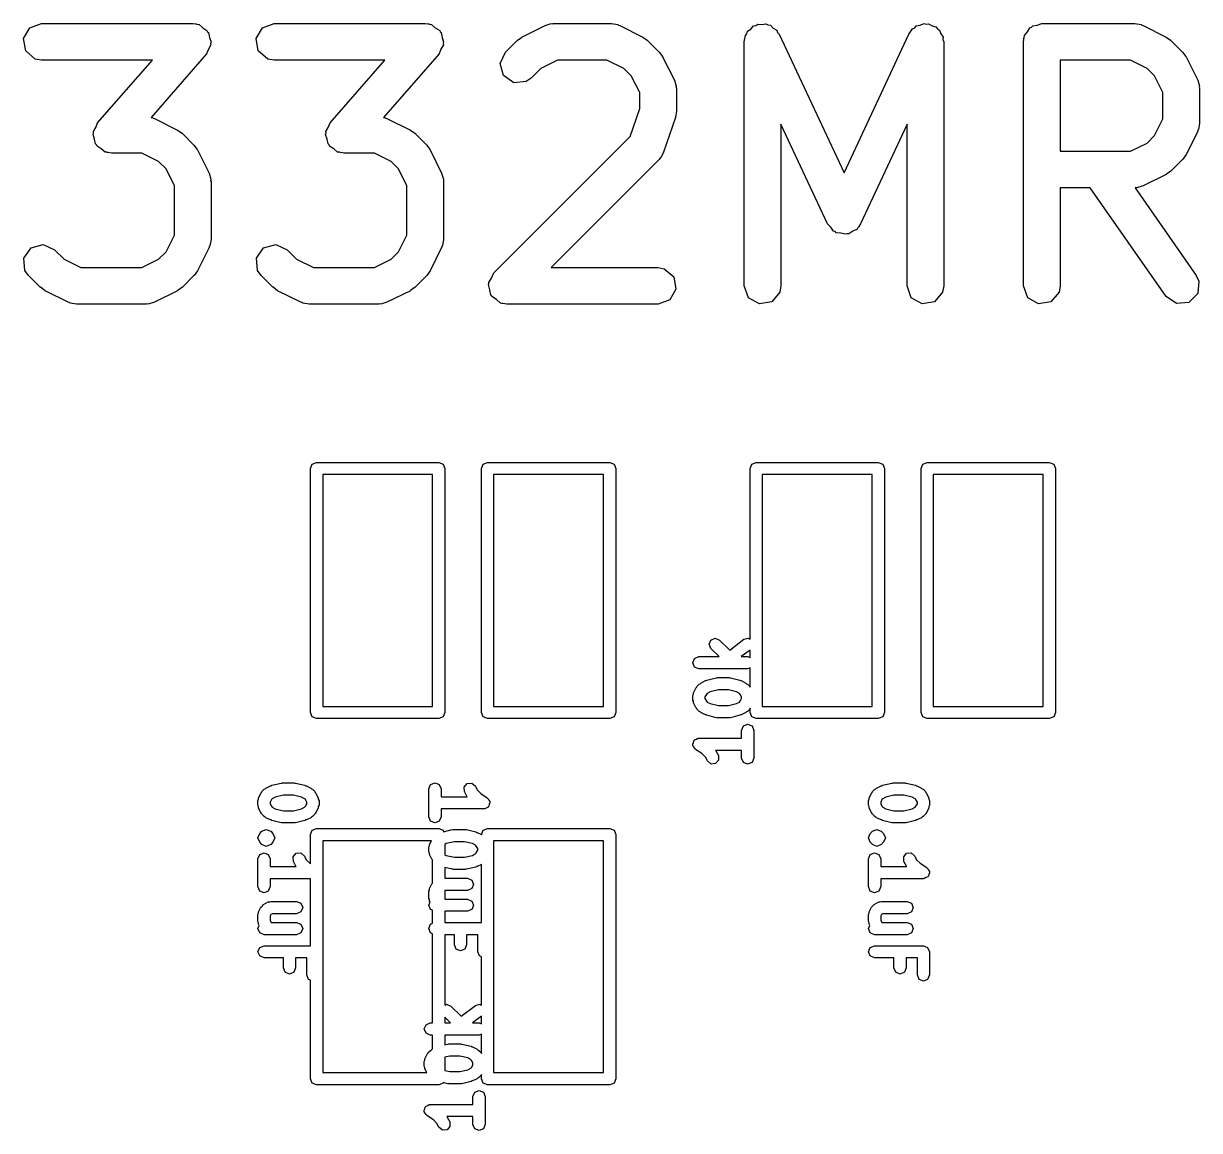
# Model space of a CAD drawing. Extents: x 97.5 to 143.9, y -109.8 to -49.
# Drawn here: x 118.75 to 123.565, y -104.012 to -99.477 of the extents above; entities that cross this region are included whole.
import ezdxf

# ---------------------------------------------------------------- set-up
doc = ezdxf.new("R2010")
doc.units = 0
doc.layers.add('BLACK', color=7, linetype='CONTINUOUS')

msp = doc.modelspace()

# ---------------------------------------------------------------- linework, layer by layer
at = {"layer": 'BLACK', "linetype": 'CONTINUOUS'}
for p, q in [((118.776, -99.4949), (118.824, -99.4774)), ((118.824, -99.4774), (119.443, -99.4774)), ((119.443, -99.4774), (119.454, -99.4793)), ((119.728, -99.4949), (119.776, -99.4774)), ((119.776, -99.4774), (120.395, -99.4774)), ((120.395, -99.4774), (120.406, -99.4793)), ((120.915, -99.4789), (120.919, -99.4774)), ((120.919, -99.4774), (121.157, -99.4774)), ((121.157, -99.4774), (121.183, -99.4819)), ((122.421, -99.4846), (122.436, -99.4777)), ((122.436, -99.4777), (122.446, -99.4803)), ((122.901, -99.484), (122.919, -99.4774)), ((122.919, -99.4774), (123.3, -99.4774)), ((123.3, -99.4774), (123.326, -99.4819)), ((118.75, -99.5394), (118.776, -99.4949)), ((119.454, -99.4793), (119.457, -99.4788)), ((119.457, -99.4788), (119.46, -99.4804)), ((119.46, -99.4804), (119.469, -99.4819)), ((119.469, -99.4819), (119.484, -99.4949)), ((119.484, -99.4949), (119.501, -99.5054)), ((119.501, -99.5054), (119.503, -99.511)), ((119.503, -99.511), (119.508, -99.5149)), ((119.508, -99.5149), (119.511, -99.5348)), ((119.702, -99.5394), (119.728, -99.4949)), ((120.406, -99.4793), (120.41, -99.4788)), ((120.41, -99.4788), (120.412, -99.4804)), ((120.412, -99.4804), (120.421, -99.4819)), ((120.421, -99.4819), (120.436, -99.4949)), ((120.436, -99.4949), (120.454, -99.5054)), ((120.454, -99.5054), (120.456, -99.511)), ((120.456, -99.511), (120.46, -99.5149)), ((120.46, -99.5149), (120.464, -99.5348)), ((120.79, -99.5329), (120.886, -99.4853)), ((120.886, -99.4853), (120.91, -99.4779)), ((120.91, -99.4779), (120.915, -99.4789)), ((121.183, -99.4819), (121.186, -99.4848)), ((121.186, -99.4848), (121.191, -99.4853)), ((121.191, -99.4853), (121.286, -99.5329)), ((121.706, -99.5267), (121.712, -99.5191)), ((121.712, -99.5191), (121.715, -99.5094)), ((121.715, -99.5094), (121.728, -99.5)), ((121.728, -99.5), (121.739, -99.4874)), ((121.739, -99.4874), (121.749, -99.4857)), ((121.749, -99.4857), (121.757, -99.4799)), ((121.757, -99.4799), (121.773, -99.4814)), ((121.773, -99.4814), (121.789, -99.4785)), ((121.789, -99.4785), (121.798, -99.4835)), ((121.798, -99.4835), (121.808, -99.4844)), ((121.808, -99.4844), (121.819, -99.496)), ((121.819, -99.496), (121.834, -99.5042)), ((121.834, -99.5042), (121.837, -99.5136)), ((121.837, -99.5136), (121.844, -99.5207)), ((121.844, -99.5207), (122.11, -100.089)), ((122.11, -100.089), (122.375, -99.5207)), ((122.375, -99.5207), (122.39, -99.4993)), ((122.39, -99.4993), (122.399, -99.4951)), ((122.399, -99.4951), (122.405, -99.4874)), ((122.405, -99.4874), (122.421, -99.4846)), ((122.446, -99.4803), (122.456, -99.4785)), ((122.456, -99.4785), (122.47, -99.4867)), ((122.47, -99.4867), (122.486, -99.491)), ((122.486, -99.491), (122.492, -99.4992)), ((122.492, -99.4992), (122.5, -99.5042)), ((122.5, -99.5042), (122.506, -99.5196)), ((122.506, -99.5196), (122.515, -99.533)), ((122.849, -99.5267), (122.861, -99.5118)), ((122.861, -99.5118), (122.871, -99.4949)), ((122.871, -99.4949), (122.877, -99.4926)), ((122.877, -99.4926), (122.882, -99.4874)), ((122.882, -99.4874), (122.901, -99.484)), ((123.326, -99.4819), (123.329, -99.4848)), ((123.329, -99.4848), (123.334, -99.4853)), ((123.334, -99.4853), (123.429, -99.5329)), ((118.759, -99.5899), (118.75, -99.5394)), ((119.517, -99.5654), (119.507, -99.5829)), ((119.511, -99.5348), (119.518, -99.5539)), ((119.518, -99.5539), (119.516, -99.5595)), ((119.516, -99.5595), (119.517, -99.5654)), ((119.711, -99.5899), (119.702, -99.5394)), ((120.469, -99.5654), (120.459, -99.5829)), ((120.464, -99.5348), (120.47, -99.5539)), ((120.47, -99.5539), (120.468, -99.5595)), ((120.468, -99.5595), (120.469, -99.5654)), ((120.723, -99.5946), (120.771, -99.547)), ((120.771, -99.547), (120.789, -99.5341)), ((120.789, -99.5341), (120.79, -99.5329)), ((121.286, -99.5329), (121.304, -99.5463)), ((121.304, -99.5463), (121.305, -99.547)), ((121.305, -99.547), (121.353, -99.5946)), ((121.701, -99.5524), (121.706, -99.5267)), ((121.701, -100.552), (121.701, -99.5524)), ((122.515, -99.533), (122.514, -99.543)), ((122.514, -99.543), (122.518, -99.5524)), ((122.518, -99.5524), (122.518, -100.552)), ((122.844, -99.5524), (122.846, -99.5426)), ((122.844, -100.552), (122.844, -99.5524)), ((122.845, -99.5394), (122.847, -99.5365)), ((122.846, -99.5426), (122.845, -99.5394)), ((122.847, -99.5365), (122.849, -99.5267)), ((123.429, -99.5329), (123.447, -99.5463)), ((123.447, -99.5463), (123.448, -99.547)), ((123.448, -99.547), (123.496, -99.5946)), ((118.798, -99.6229), (118.759, -99.5899)), ((119.499, -99.6018), (119.272, -99.8618)), ((119.507, -99.5829), (119.499, -99.6018)), ((119.751, -99.6229), (119.711, -99.5899)), ((120.452, -99.6018), (120.224, -99.8618)), ((120.459, -99.5829), (120.452, -99.6018)), ((120.701, -99.6411), (120.723, -99.5946)), ((121.353, -99.5946), (121.366, -99.613)), ((121.366, -99.613), (121.367, -99.6141)), ((121.367, -99.6141), (121.415, -99.7093)), ((123.496, -99.5946), (123.509, -99.613)), ((123.509, -99.613), (123.51, -99.6141)), ((123.51, -99.6141), (123.558, -99.7093)), ((118.824, -99.6274), (118.798, -99.6229)), ((119.278, -99.6274), (118.824, -99.6274)), ((119.053, -99.8839), (119.278, -99.6274)), ((119.776, -99.6274), (119.751, -99.6229)), ((120.23, -99.6274), (119.776, -99.6274)), ((120.005, -99.8839), (120.23, -99.6274)), ((120.715, -99.6906), (120.701, -99.6411)), ((120.868, -99.6616), (120.829, -99.7007)), ((120.937, -99.6274), (120.868, -99.6616)), ((121.139, -99.6274), (120.937, -99.6274)), ((121.208, -99.6616), (121.139, -99.6274)), ((121.238, -99.692), (121.208, -99.6616)), ((122.994, -99.6274), (122.994, -100.001)), ((123.282, -99.6274), (122.994, -99.6274)), ((123.351, -99.6616), (123.282, -99.6274)), ((123.381, -99.692), (123.351, -99.6616)), ((120.757, -99.7201), (120.715, -99.6906)), ((120.808, -99.7156), (120.757, -99.7201)), ((120.829, -99.7007), (120.808, -99.7156)), ((121.273, -99.7606), (121.238, -99.692)), ((121.415, -99.7093), (121.422, -99.7343)), ((123.415, -99.7606), (123.381, -99.692)), ((123.558, -99.7093), (123.565, -99.7343)), ((121.273, -99.8259), (121.273, -99.7606)), ((121.422, -99.7343), (121.421, -99.7386)), ((121.421, -99.7386), (121.423, -99.7429)), ((121.423, -99.7429), (121.423, -99.8381)), ((123.415, -99.868), (123.415, -99.7606)), ((123.565, -99.7343), (123.564, -99.7386)), ((123.564, -99.7386), (123.565, -99.7429)), ((123.565, -99.7429), (123.565, -99.8857)), ((119.272, -99.8618), (119.278, -99.8629)), ((119.278, -99.8629), (119.281, -99.8657)), ((120.224, -99.8618), (120.23, -99.8629)), ((120.23, -99.8629), (120.234, -99.8657)), ((121.234, -99.9404), (121.273, -99.8259)), ((121.419, -99.8618), (121.371, -100.005)), ((121.423, -99.8381), (121.419, -99.8602)), ((121.419, -99.8602), (121.419, -99.8618)), ((119.036, -99.9203), (119.046, -99.9028)), ((119.046, -99.9028), (119.053, -99.8839)), ((119.281, -99.8657), (119.286, -99.8663)), ((119.286, -99.8663), (119.381, -99.9139)), ((119.988, -99.9203), (119.998, -99.9028)), ((119.998, -99.9028), (120.005, -99.8839)), ((120.234, -99.8657), (120.238, -99.8663)), ((120.238, -99.8663), (120.334, -99.9139)), ((122.042, -100.298), (121.851, -99.8904)), ((121.851, -99.8904), (121.851, -100.552)), ((122.368, -99.8904), (122.177, -100.298)), ((122.368, -100.552), (122.368, -99.8904)), ((123.381, -99.9365), (123.415, -99.868)), ((123.565, -99.8857), (123.561, -99.9114)), ((119.035, -99.9318), (119.037, -99.9262)), ((119.041, -99.9509), (119.035, -99.9318)), ((119.037, -99.9262), (119.036, -99.9203)), ((119.045, -99.9708), (119.041, -99.9509)), ((119.381, -99.9139), (119.399, -99.9272)), ((119.399, -99.9272), (119.401, -99.9279)), ((119.401, -99.9279), (119.448, -99.9755)), ((119.987, -99.9318), (119.989, -99.9262)), ((119.993, -99.9509), (119.987, -99.9318)), ((119.989, -99.9262), (119.988, -99.9203)), ((119.997, -99.9708), (119.993, -99.9509)), ((120.334, -99.9139), (120.352, -99.9272)), ((120.352, -99.9272), (120.353, -99.9279)), ((120.353, -99.9279), (120.401, -99.9755)), ((120.676, -100.499), (121.234, -99.9404)), ((123.351, -99.9669), (123.381, -99.9365)), ((123.558, -99.9193), (123.51, -100.014)), ((123.561, -99.9114), (123.558, -99.9148)), ((123.558, -99.9148), (123.558, -99.9193)), ((119.049, -99.9747), (119.045, -99.9708)), ((119.051, -99.9803), (119.049, -99.9747)), ((119.068, -99.9908), (119.051, -99.9803)), ((119.084, -100.004), (119.068, -99.9908)), ((119.092, -100.005), (119.084, -100.004)), ((119.095, -100.007), (119.092, -100.005)), ((119.098, -100.006), (119.095, -100.007)), ((119.11, -100.008), (119.098, -100.006)), ((119.448, -99.9755), (119.461, -99.9939)), ((119.461, -99.9939), (119.462, -99.995)), ((119.462, -99.995), (119.51, -100.09)), ((120.002, -99.9747), (119.997, -99.9708)), ((120.003, -99.9803), (120.002, -99.9747)), ((120.021, -99.9908), (120.003, -99.9803)), ((120.036, -100.004), (120.021, -99.9908)), ((120.045, -100.005), (120.036, -100.004)), ((120.047, -100.007), (120.045, -100.005)), ((120.051, -100.006), (120.047, -100.007)), ((120.062, -100.008), (120.051, -100.006)), ((120.401, -99.9755), (120.414, -99.9939)), ((120.414, -99.9939), (120.415, -99.995)), ((120.415, -99.995), (120.462, -100.09)), ((121.371, -100.005), (121.359, -100.028)), ((122.994, -100.001), (123.282, -100.001)), ((123.282, -100.001), (123.351, -99.9669)), ((119.235, -100.008), (119.11, -100.008)), ((119.303, -100.043), (119.235, -100.008)), ((119.334, -100.073), (119.303, -100.043)), ((120.187, -100.008), (120.062, -100.008)), ((120.256, -100.043), (120.187, -100.008)), ((120.286, -100.073), (120.256, -100.043)), ((121.353, -100.034), (120.91, -100.477)), ((121.355, -100.03), (121.353, -100.034)), ((121.359, -100.028), (121.355, -100.03)), ((123.496, -100.034), (123.448, -100.082)), ((123.497, -100.033), (123.496, -100.034)), ((123.51, -100.014), (123.497, -100.033)), ((119.368, -100.142), (119.334, -100.073)), ((119.51, -100.09), (119.517, -100.115)), ((120.32, -100.142), (120.286, -100.073)), ((120.462, -100.09), (120.47, -100.115)), ((123.429, -100.096), (123.334, -100.143)), ((123.43, -100.094), (123.429, -100.096)), ((123.448, -100.082), (123.43, -100.094)), ((119.368, -100.344), (119.368, -100.142)), ((119.517, -100.115), (119.516, -100.12)), ((119.516, -100.12), (119.518, -100.124)), ((119.518, -100.124), (119.518, -100.362)), ((120.32, -100.344), (120.32, -100.142)), ((120.47, -100.115), (120.469, -100.12)), ((120.469, -100.12), (120.47, -100.124)), ((120.47, -100.124), (120.47, -100.362)), ((123.118, -100.151), (122.994, -100.151)), ((122.994, -100.151), (122.994, -100.552)), ((123.429, -100.595), (123.118, -100.151)), ((123.304, -100.15), (123.301, -100.151)), ((123.301, -100.151), (123.552, -100.509)), ((123.309, -100.151), (123.304, -100.15)), ((123.334, -100.143), (123.309, -100.151)), ((119.334, -100.413), (119.368, -100.344)), ((120.286, -100.413), (120.32, -100.344)), ((122.055, -100.312), (122.042, -100.298)), ((122.066, -100.328), (122.055, -100.312)), ((122.073, -100.33), (122.066, -100.328)), ((122.078, -100.335), (122.073, -100.33)), ((122.097, -100.336), (122.078, -100.335)), ((122.116, -100.341), (122.097, -100.336)), ((122.122, -100.339), (122.116, -100.341)), ((122.129, -100.339), (122.122, -100.339)), ((122.145, -100.328), (122.129, -100.339)), ((122.163, -100.32), (122.145, -100.328)), ((122.168, -100.312), (122.163, -100.32)), ((122.171, -100.31), (122.168, -100.312)), ((122.172, -100.306), (122.171, -100.31)), ((122.177, -100.298), (122.172, -100.306)), ((118.781, -100.396), (118.83, -100.382)), ((118.83, -100.382), (118.877, -100.404)), ((119.513, -100.388), (119.51, -100.391)), ((119.51, -100.391), (119.51, -100.395)), ((119.518, -100.362), (119.513, -100.388)), ((119.733, -100.396), (119.783, -100.382)), ((119.783, -100.382), (119.829, -100.404)), ((120.463, -100.391), (120.462, -100.395)), ((120.466, -100.388), (120.463, -100.391)), ((120.47, -100.362), (120.466, -100.388)), ((118.751, -100.438), (118.781, -100.396)), ((118.756, -100.489), (118.751, -100.438)), ((118.877, -100.404), (118.916, -100.443)), ((119.303, -100.443), (119.334, -100.413)), ((119.51, -100.395), (119.462, -100.491)), ((119.704, -100.438), (119.733, -100.396)), ((119.708, -100.489), (119.704, -100.438)), ((119.829, -100.404), (119.868, -100.443)), ((120.256, -100.443), (120.286, -100.413)), ((120.462, -100.395), (120.415, -100.491)), ((118.771, -100.51), (118.756, -100.489)), ((118.916, -100.443), (118.984, -100.477)), ((118.984, -100.477), (119.235, -100.477)), ((119.235, -100.477), (119.303, -100.443)), ((119.723, -100.51), (119.708, -100.489)), ((119.868, -100.443), (119.937, -100.477)), ((119.937, -100.477), (120.187, -100.477)), ((120.187, -100.477), (120.256, -100.443)), ((120.91, -100.477), (121.348, -100.477)), ((121.348, -100.477), (121.373, -100.482)), ((121.373, -100.482), (121.413, -100.515)), ((118.818, -100.558), (118.771, -100.51)), ((119.448, -100.51), (119.401, -100.558)), ((119.449, -100.509), (119.448, -100.51)), ((119.462, -100.491), (119.449, -100.509)), ((119.771, -100.558), (119.723, -100.51)), ((120.401, -100.51), (120.353, -100.558)), ((120.415, -100.491), (120.401, -100.509)), ((120.401, -100.509), (120.401, -100.51)), ((120.655, -100.539), (120.666, -100.52)), ((120.666, -100.52), (120.676, -100.499)), ((121.413, -100.515), (121.421, -100.565)), ((123.552, -100.509), (123.563, -100.533)), ((123.563, -100.533), (123.558, -100.584)), ((118.82, -100.558), (118.818, -100.558)), ((118.838, -100.572), (118.82, -100.558)), ((118.933, -100.619), (118.838, -100.572)), ((119.381, -100.572), (119.286, -100.619)), ((119.382, -100.571), (119.381, -100.572)), ((119.401, -100.558), (119.382, -100.571)), ((119.772, -100.558), (119.771, -100.558)), ((119.79, -100.572), (119.772, -100.558)), ((119.886, -100.619), (119.79, -100.572)), ((120.334, -100.572), (120.238, -100.619)), ((120.335, -100.571), (120.334, -100.572)), ((120.353, -100.558), (120.335, -100.571)), ((120.654, -100.546), (120.655, -100.543)), ((120.66, -100.568), (120.654, -100.546)), ((120.655, -100.543), (120.655, -100.539)), ((120.664, -100.59), (120.66, -100.568)), ((121.421, -100.565), (121.396, -100.61)), ((121.719, -100.601), (121.701, -100.552)), ((121.847, -100.578), (121.814, -100.617)), ((121.851, -100.552), (121.847, -100.578)), ((122.385, -100.601), (122.368, -100.552)), ((122.513, -100.578), (122.48, -100.617)), ((122.518, -100.552), (122.513, -100.578)), ((122.862, -100.601), (122.844, -100.552)), ((122.99, -100.578), (122.957, -100.617)), ((122.994, -100.552), (122.99, -100.578)), ((123.558, -100.584), (123.522, -100.62)), ((118.938, -100.62), (118.933, -100.619)), ((118.941, -100.623), (118.938, -100.62)), ((118.967, -100.627), (118.941, -100.623)), ((119.252, -100.627), (118.967, -100.627)), ((119.257, -100.626), (119.252, -100.627)), ((119.261, -100.627), (119.257, -100.626)), ((119.286, -100.619), (119.261, -100.627)), ((119.89, -100.62), (119.886, -100.619)), ((119.893, -100.623), (119.89, -100.62)), ((119.919, -100.627), (119.893, -100.623)), ((120.205, -100.627), (119.919, -100.627)), ((120.209, -100.626), (120.205, -100.627)), ((120.213, -100.627), (120.209, -100.626)), ((120.238, -100.619), (120.213, -100.627)), ((120.666, -100.592), (120.664, -100.59)), ((120.667, -100.595), (120.666, -100.592)), ((120.686, -100.608), (120.667, -100.595)), ((120.703, -100.623), (120.686, -100.608)), ((120.708, -100.624), (120.703, -100.623)), ((120.709, -100.625), (120.708, -100.624)), ((120.712, -100.625), (120.709, -100.625)), ((120.729, -100.627), (120.712, -100.625)), ((121.348, -100.627), (120.729, -100.627)), ((121.396, -100.61), (121.348, -100.627)), ((121.763, -100.626), (121.719, -100.601)), ((121.814, -100.617), (121.763, -100.626)), ((122.43, -100.626), (122.385, -100.601)), ((122.48, -100.617), (122.43, -100.626)), ((122.906, -100.626), (122.862, -100.601)), ((122.957, -100.617), (122.906, -100.626)), ((123.471, -100.625), (123.429, -100.595)), ((123.522, -100.62), (123.471, -100.625)), ((119.925, -101.3), (119.932, -101.282)), ((119.925, -102.3), (119.925, -101.3)), ((119.932, -101.282), (119.95, -101.275)), ((119.95, -101.275), (120.45, -101.275)), ((120.45, -101.275), (120.468, -101.282)), ((120.468, -101.282), (120.475, -101.3)), ((120.475, -101.3), (120.475, -102.3)), ((120.625, -101.3), (120.632, -101.282)), ((120.625, -102.3), (120.625, -101.3)), ((120.632, -101.282), (120.65, -101.275)), ((120.65, -101.275), (121.15, -101.275)), ((121.15, -101.275), (121.168, -101.282)), ((121.168, -101.282), (121.175, -101.3)), ((121.175, -101.3), (121.175, -102.3)), ((121.725, -101.3), (121.732, -101.282)), ((121.725, -101.999), (121.725, -101.3)), ((121.732, -101.282), (121.75, -101.275)), ((121.75, -101.275), (122.25, -101.275)), ((122.25, -101.275), (122.268, -101.282)), ((122.268, -101.282), (122.275, -101.3)), ((122.275, -101.3), (122.275, -102.3)), ((122.425, -101.3), (122.432, -101.282)), ((122.425, -102.3), (122.425, -101.3)), ((122.432, -101.282), (122.45, -101.275)), ((122.45, -101.275), (122.95, -101.275)), ((122.95, -101.275), (122.968, -101.282)), ((122.968, -101.282), (122.975, -101.3)), ((122.975, -101.3), (122.975, -102.3)), ((119.975, -101.325), (119.975, -102.275)), ((120.425, -101.325), (119.975, -101.325)), ((120.425, -102.275), (120.425, -101.325)), ((120.675, -101.325), (120.675, -102.275)), ((121.125, -101.325), (120.675, -101.325)), ((121.125, -102.275), (121.125, -101.325)), ((121.775, -101.325), (121.775, -102.275)), ((122.225, -101.325), (121.775, -101.325)), ((122.225, -102.275), (122.225, -101.325)), ((122.475, -101.325), (122.475, -102.275)), ((122.925, -101.325), (122.475, -101.325)), ((122.925, -102.275), (122.925, -101.325)), ((121.557, -102.02), (121.564, -102.003)), ((121.564, -102.038), (121.557, -102.02)), ((121.564, -102.003), (121.582, -101.995)), ((121.582, -101.995), (121.6, -102.003)), ((121.6, -102.003), (121.642, -102.044)), ((121.642, -102.044), (121.7, -102)), ((121.7, -102), (121.719, -101.995)), ((121.719, -101.995), (121.725, -101.999)), ((121.498, -102.079), (121.515, -102.071)), ((121.515, -102.071), (121.598, -102.071)), ((121.598, -102.071), (121.564, -102.038)), ((121.725, -102.044), (121.689, -102.071)), ((121.689, -102.071), (121.715, -102.071)), ((121.715, -102.071), (121.725, -102.075)), ((121.725, -102.075), (121.725, -102.044)), ((121.49, -102.096), (121.498, -102.079)), ((121.498, -102.114), (121.49, -102.096)), ((121.515, -102.121), (121.498, -102.114)), ((121.658, -102.121), (121.515, -102.121)), ((121.715, -102.121), (121.658, -102.121)), ((121.658, -102.121), (121.658, -102.121)), ((121.658, -102.121), (121.658, -102.121)), ((121.725, -102.117), (121.715, -102.121)), ((121.725, -102.196), (121.725, -102.117)), ((121.523, -102.179), (121.542, -102.169)), ((121.542, -102.169), (121.545, -102.169)), ((121.545, -102.169), (121.548, -102.167)), ((121.548, -102.167), (121.586, -102.158)), ((121.586, -102.158), (121.589, -102.158)), ((121.589, -102.158), (121.592, -102.157)), ((121.592, -102.157), (121.639, -102.157)), ((121.639, -102.157), (121.642, -102.158)), ((121.642, -102.158), (121.645, -102.158)), ((121.645, -102.158), (121.683, -102.167)), ((121.683, -102.167), (121.686, -102.169)), ((121.686, -102.169), (121.689, -102.169)), ((121.689, -102.169), (121.708, -102.179)), ((121.493, -102.219), (121.503, -102.2)), ((121.493, -102.224), (121.493, -102.219)), ((121.503, -102.2), (121.506, -102.197)), ((121.506, -102.197), (121.507, -102.193)), ((121.507, -102.193), (121.517, -102.184)), ((121.517, -102.184), (121.521, -102.182)), ((121.521, -102.182), (121.523, -102.179)), ((121.549, -102.222), (121.546, -102.226)), ((121.562, -102.215), (121.549, -102.222)), ((121.595, -102.207), (121.562, -102.215)), ((121.636, -102.207), (121.595, -102.207)), ((121.669, -102.215), (121.636, -102.207)), ((121.682, -102.222), (121.669, -102.215)), ((121.685, -102.226), (121.682, -102.222)), ((121.708, -102.179), (121.71, -102.182)), ((121.71, -102.182), (121.714, -102.184)), ((121.714, -102.184), (121.724, -102.193)), ((121.724, -102.193), (121.725, -102.196)), ((121.49, -102.23), (121.493, -102.224)), ((121.49, -102.249), (121.49, -102.23)), ((121.493, -102.254), (121.49, -102.249)), ((121.493, -102.26), (121.493, -102.254)), ((121.503, -102.279), (121.493, -102.26)), ((121.546, -102.226), (121.54, -102.236)), ((121.54, -102.236), (121.54, -102.243)), ((121.54, -102.243), (121.546, -102.253)), ((121.546, -102.253), (121.549, -102.257)), ((121.549, -102.257), (121.562, -102.263)), ((121.562, -102.263), (121.595, -102.271)), ((121.636, -102.271), (121.669, -102.263)), ((121.669, -102.263), (121.682, -102.257)), ((121.682, -102.257), (121.685, -102.253)), ((121.69, -102.236), (121.685, -102.226)), ((121.685, -102.253), (121.69, -102.243)), ((121.69, -102.243), (121.69, -102.236)), ((119.932, -102.318), (119.925, -102.3)), ((119.95, -102.325), (119.932, -102.318)), ((119.975, -102.275), (120.425, -102.275)), ((120.468, -102.318), (120.45, -102.325)), ((120.475, -102.3), (120.468, -102.318)), ((120.632, -102.318), (120.625, -102.3)), ((120.65, -102.325), (120.632, -102.318)), ((120.675, -102.275), (121.125, -102.275)), ((121.168, -102.318), (121.15, -102.325)), ((121.175, -102.3), (121.168, -102.318)), ((121.506, -102.282), (121.503, -102.279)), ((121.507, -102.286), (121.506, -102.282)), ((121.517, -102.295), (121.507, -102.286)), ((121.521, -102.297), (121.517, -102.295)), ((121.523, -102.3), (121.521, -102.297)), ((121.542, -102.309), (121.523, -102.3)), ((121.545, -102.309), (121.542, -102.309)), ((121.548, -102.311), (121.545, -102.309)), ((121.586, -102.321), (121.548, -102.311)), ((121.595, -102.271), (121.636, -102.271)), ((121.683, -102.311), (121.645, -102.321)), ((121.686, -102.309), (121.683, -102.311)), ((121.689, -102.309), (121.686, -102.309)), ((121.708, -102.3), (121.689, -102.309)), ((121.71, -102.297), (121.708, -102.3)), ((121.714, -102.295), (121.71, -102.297)), ((121.724, -102.286), (121.714, -102.295)), ((121.725, -102.282), (121.724, -102.286)), ((121.725, -102.3), (121.725, -102.282)), ((121.732, -102.318), (121.725, -102.3)), ((121.75, -102.325), (121.732, -102.318)), ((121.775, -102.275), (122.225, -102.275)), ((122.268, -102.318), (122.25, -102.325)), ((122.275, -102.3), (122.268, -102.318)), ((122.432, -102.318), (122.425, -102.3)), ((122.45, -102.325), (122.432, -102.318)), ((122.475, -102.275), (122.925, -102.275)), ((122.968, -102.318), (122.95, -102.325)), ((122.975, -102.3), (122.968, -102.318)), ((120.45, -102.325), (119.95, -102.325)), ((121.15, -102.325), (120.65, -102.325)), ((121.589, -102.32), (121.586, -102.321)), ((121.592, -102.321), (121.589, -102.32)), ((121.639, -102.321), (121.592, -102.321)), ((121.642, -102.32), (121.639, -102.321)), ((121.645, -102.321), (121.642, -102.32)), ((121.69, -102.373), (121.698, -102.355)), ((121.698, -102.355), (121.715, -102.348)), ((121.715, -102.348), (121.733, -102.355)), ((121.733, -102.355), (121.74, -102.373)), ((122.25, -102.325), (121.75, -102.325)), ((122.95, -102.325), (122.45, -102.325)), ((121.495, -102.416), (121.497, -102.414)), ((121.497, -102.414), (121.498, -102.412)), ((121.498, -102.412), (121.505, -102.409)), ((121.505, -102.409), (121.511, -102.405)), ((121.511, -102.405), (121.513, -102.406)), ((121.513, -102.406), (121.515, -102.405)), ((121.515, -102.405), (121.69, -102.405)), ((121.69, -102.405), (121.69, -102.373)), ((121.74, -102.373), (121.74, -102.487)), ((121.49, -102.43), (121.493, -102.423)), ((121.491, -102.432), (121.49, -102.43)), ((121.491, -102.435), (121.491, -102.432)), ((121.495, -102.441), (121.491, -102.435)), ((121.493, -102.423), (121.495, -102.416)), ((121.498, -102.447), (121.495, -102.441)), ((121.5, -102.448), (121.498, -102.447)), ((121.502, -102.451), (121.5, -102.448)), ((121.528, -102.468), (121.502, -102.451)), ((121.69, -102.455), (121.583, -102.455)), ((121.583, -102.455), (121.585, -102.457)), ((121.585, -102.457), (121.595, -102.476)), ((121.69, -102.487), (121.69, -102.455)), ((121.543, -102.483), (121.528, -102.468)), ((121.55, -102.498), (121.543, -102.483)), ((121.565, -102.511), (121.55, -102.498)), ((121.584, -102.509), (121.565, -102.511)), ((121.596, -102.495), (121.584, -102.509)), ((121.595, -102.476), (121.596, -102.495)), ((121.698, -102.505), (121.69, -102.487)), ((121.715, -102.512), (121.698, -102.505)), ((121.733, -102.505), (121.715, -102.512)), ((121.74, -102.487), (121.733, -102.505)), ((119.742, -102.61), (119.761, -102.6)), ((119.761, -102.6), (119.764, -102.6)), ((119.764, -102.6), (119.767, -102.598)), ((119.767, -102.598), (119.805, -102.589)), ((119.805, -102.589), (119.808, -102.589)), ((119.808, -102.589), (119.811, -102.588)), ((119.811, -102.588), (119.858, -102.588)), ((119.858, -102.588), (119.861, -102.589)), ((119.861, -102.589), (119.864, -102.589)), ((119.864, -102.589), (119.902, -102.598)), ((119.902, -102.598), (119.905, -102.6)), ((119.905, -102.6), (119.908, -102.6)), ((119.908, -102.6), (119.927, -102.61)), ((120.41, -102.613), (120.417, -102.595)), ((120.417, -102.595), (120.435, -102.588)), ((120.435, -102.588), (120.452, -102.595)), ((120.452, -102.595), (120.46, -102.613)), ((120.554, -102.605), (120.566, -102.591)), ((120.555, -102.624), (120.554, -102.605)), ((120.566, -102.591), (120.585, -102.589)), ((120.585, -102.589), (120.6, -102.602)), ((120.6, -102.602), (120.607, -102.617)), ((122.242, -102.61), (122.261, -102.6)), ((122.261, -102.6), (122.264, -102.6)), ((122.264, -102.6), (122.267, -102.598)), ((122.267, -102.598), (122.305, -102.589)), ((122.305, -102.589), (122.308, -102.589)), ((122.308, -102.589), (122.311, -102.588)), ((122.311, -102.588), (122.358, -102.588)), ((122.358, -102.588), (122.361, -102.589)), ((122.361, -102.589), (122.364, -102.589)), ((122.364, -102.589), (122.402, -102.598)), ((122.402, -102.598), (122.405, -102.6)), ((122.405, -102.6), (122.408, -102.6)), ((122.408, -102.6), (122.427, -102.61)), ((119.71, -102.661), (119.712, -102.655)), ((119.712, -102.65), (119.722, -102.63)), ((119.712, -102.655), (119.712, -102.65)), ((119.722, -102.63), (119.725, -102.628)), ((119.725, -102.628), (119.726, -102.624)), ((119.726, -102.624), (119.736, -102.614)), ((119.736, -102.614), (119.74, -102.613)), ((119.74, -102.613), (119.742, -102.61)), ((119.768, -102.653), (119.765, -102.656)), ((119.781, -102.646), (119.768, -102.653)), ((119.814, -102.638), (119.781, -102.646)), ((119.855, -102.638), (119.814, -102.638)), ((119.888, -102.646), (119.855, -102.638)), ((119.901, -102.653), (119.888, -102.646)), ((119.904, -102.656), (119.901, -102.653)), ((119.927, -102.61), (119.929, -102.613)), ((119.929, -102.613), (119.933, -102.614)), ((119.933, -102.614), (119.943, -102.624)), ((119.943, -102.624), (119.944, -102.628)), ((119.944, -102.628), (119.947, -102.63)), ((119.947, -102.63), (119.957, -102.65)), ((119.957, -102.65), (119.957, -102.655)), ((119.957, -102.655), (119.96, -102.661)), ((120.41, -102.727), (120.41, -102.613)), ((120.46, -102.613), (120.46, -102.645)), ((120.46, -102.645), (120.567, -102.645)), ((120.565, -102.643), (120.555, -102.624)), ((120.567, -102.645), (120.565, -102.643)), ((120.607, -102.617), (120.622, -102.632)), ((120.622, -102.632), (120.648, -102.649)), ((120.648, -102.649), (120.65, -102.652)), ((120.65, -102.652), (120.652, -102.653)), ((120.652, -102.653), (120.655, -102.659)), ((122.21, -102.661), (122.212, -102.655)), ((122.212, -102.65), (122.222, -102.63)), ((122.212, -102.655), (122.212, -102.65)), ((122.222, -102.63), (122.225, -102.628)), ((122.225, -102.628), (122.226, -102.624)), ((122.226, -102.624), (122.236, -102.614)), ((122.236, -102.614), (122.24, -102.613)), ((122.24, -102.613), (122.242, -102.61)), ((122.268, -102.653), (122.265, -102.656)), ((122.281, -102.646), (122.268, -102.653)), ((122.314, -102.638), (122.281, -102.646)), ((122.355, -102.638), (122.314, -102.638)), ((122.388, -102.646), (122.355, -102.638)), ((122.401, -102.653), (122.388, -102.646)), ((122.404, -102.656), (122.401, -102.653)), ((122.427, -102.61), (122.429, -102.613)), ((122.429, -102.613), (122.433, -102.614)), ((122.433, -102.614), (122.443, -102.624)), ((122.443, -102.624), (122.444, -102.628)), ((122.444, -102.628), (122.447, -102.63)), ((122.447, -102.63), (122.457, -102.65)), ((122.457, -102.65), (122.457, -102.655)), ((122.457, -102.655), (122.46, -102.661)), ((119.71, -102.68), (119.71, -102.661)), ((119.712, -102.685), (119.71, -102.68)), ((119.712, -102.691), (119.712, -102.685)), ((119.722, -102.71), (119.712, -102.691)), ((119.765, -102.656), (119.76, -102.667)), ((119.76, -102.667), (119.76, -102.674)), ((119.76, -102.674), (119.765, -102.684)), ((119.765, -102.684), (119.768, -102.688)), ((119.768, -102.688), (119.781, -102.694)), ((119.781, -102.694), (119.814, -102.702)), ((119.814, -102.702), (119.855, -102.702)), ((119.855, -102.702), (119.888, -102.694)), ((119.888, -102.694), (119.901, -102.688)), ((119.901, -102.688), (119.904, -102.684)), ((119.91, -102.667), (119.904, -102.656)), ((119.904, -102.684), (119.91, -102.674)), ((119.91, -102.674), (119.91, -102.667)), ((119.957, -102.691), (119.947, -102.71)), ((119.96, -102.68), (119.957, -102.685)), ((119.957, -102.685), (119.957, -102.691)), ((119.96, -102.661), (119.96, -102.68)), ((120.635, -102.695), (120.46, -102.695)), ((120.46, -102.695), (120.46, -102.727)), ((120.637, -102.694), (120.635, -102.695)), ((120.639, -102.695), (120.637, -102.694)), ((120.645, -102.691), (120.639, -102.695)), ((120.652, -102.688), (120.645, -102.691)), ((120.653, -102.686), (120.652, -102.688)), ((120.655, -102.684), (120.653, -102.686)), ((120.655, -102.659), (120.659, -102.665)), ((120.657, -102.677), (120.655, -102.684)), ((120.66, -102.67), (120.657, -102.677)), ((120.659, -102.665), (120.659, -102.668)), ((120.659, -102.668), (120.66, -102.67)), ((122.21, -102.68), (122.21, -102.661)), ((122.212, -102.685), (122.21, -102.68)), ((122.212, -102.691), (122.212, -102.685)), ((122.222, -102.71), (122.212, -102.691)), ((122.265, -102.656), (122.26, -102.667)), ((122.26, -102.667), (122.26, -102.674)), ((122.26, -102.674), (122.265, -102.684)), ((122.265, -102.684), (122.268, -102.688)), ((122.268, -102.688), (122.281, -102.694)), ((122.281, -102.694), (122.314, -102.702)), ((122.314, -102.702), (122.355, -102.702)), ((122.355, -102.702), (122.388, -102.694)), ((122.388, -102.694), (122.401, -102.688)), ((122.401, -102.688), (122.404, -102.684)), ((122.41, -102.667), (122.404, -102.656)), ((122.404, -102.684), (122.41, -102.674)), ((122.41, -102.674), (122.41, -102.667)), ((122.457, -102.691), (122.447, -102.71)), ((122.46, -102.68), (122.457, -102.685)), ((122.457, -102.685), (122.457, -102.691)), ((122.46, -102.661), (122.46, -102.68)), ((119.725, -102.713), (119.722, -102.71)), ((119.726, -102.716), (119.725, -102.713)), ((119.736, -102.726), (119.726, -102.716)), ((119.74, -102.728), (119.736, -102.726)), ((119.742, -102.731), (119.74, -102.728)), ((119.761, -102.74), (119.742, -102.731)), ((119.764, -102.74), (119.761, -102.74)), ((119.767, -102.742), (119.764, -102.74)), ((119.805, -102.752), (119.767, -102.742)), ((119.808, -102.751), (119.805, -102.752)), ((119.811, -102.752), (119.808, -102.751)), ((119.858, -102.752), (119.811, -102.752)), ((119.861, -102.751), (119.858, -102.752)), ((119.864, -102.752), (119.861, -102.751)), ((119.902, -102.742), (119.864, -102.752)), ((119.905, -102.74), (119.902, -102.742)), ((119.908, -102.74), (119.905, -102.74)), ((119.927, -102.731), (119.908, -102.74)), ((119.929, -102.728), (119.927, -102.731)), ((119.933, -102.726), (119.929, -102.728)), ((119.943, -102.716), (119.933, -102.726)), ((119.944, -102.713), (119.943, -102.716)), ((119.947, -102.71), (119.944, -102.713)), ((120.417, -102.745), (120.41, -102.727)), ((120.435, -102.752), (120.417, -102.745)), ((120.452, -102.745), (120.435, -102.752)), ((120.46, -102.727), (120.452, -102.745)), ((122.225, -102.713), (122.222, -102.71)), ((122.226, -102.716), (122.225, -102.713)), ((122.236, -102.726), (122.226, -102.716)), ((122.24, -102.728), (122.236, -102.726)), ((122.242, -102.731), (122.24, -102.728)), ((122.261, -102.74), (122.242, -102.731)), ((122.264, -102.74), (122.261, -102.74)), ((122.267, -102.742), (122.264, -102.74)), ((122.305, -102.752), (122.267, -102.742)), ((122.308, -102.751), (122.305, -102.752)), ((122.311, -102.752), (122.308, -102.751)), ((122.358, -102.752), (122.311, -102.752)), ((122.361, -102.751), (122.358, -102.752)), ((122.364, -102.752), (122.361, -102.751)), ((122.402, -102.742), (122.364, -102.752)), ((122.405, -102.74), (122.402, -102.742)), ((122.408, -102.74), (122.405, -102.74)), ((122.427, -102.731), (122.408, -102.74)), ((122.429, -102.728), (122.427, -102.731)), ((122.433, -102.726), (122.429, -102.728)), ((122.443, -102.716), (122.433, -102.726)), ((122.444, -102.713), (122.443, -102.716)), ((122.447, -102.71), (122.444, -102.713)), ((119.71, -102.813), (119.717, -102.795)), ((119.717, -102.795), (119.726, -102.786)), ((119.726, -102.786), (119.744, -102.779)), ((119.744, -102.779), (119.762, -102.786)), ((119.762, -102.786), (119.771, -102.795)), ((119.771, -102.795), (119.779, -102.813)), ((119.925, -102.8), (119.932, -102.782)), ((119.925, -102.92), (119.925, -102.8)), ((119.932, -102.782), (119.95, -102.775)), ((119.95, -102.775), (120.45, -102.775)), ((120.45, -102.775), (120.468, -102.782)), ((120.468, -102.782), (120.47, -102.788)), ((120.47, -102.788), (120.505, -102.779)), ((120.505, -102.779), (120.508, -102.78)), ((120.508, -102.78), (120.511, -102.779)), ((120.511, -102.779), (120.558, -102.779)), ((120.558, -102.779), (120.561, -102.78)), ((120.561, -102.78), (120.564, -102.779)), ((120.564, -102.779), (120.602, -102.789)), ((120.602, -102.789), (120.605, -102.791)), ((120.605, -102.791), (120.608, -102.791)), ((120.608, -102.791), (120.625, -102.8)), ((120.625, -102.8), (120.632, -102.782)), ((120.632, -102.782), (120.65, -102.775)), ((120.65, -102.775), (121.15, -102.775)), ((121.15, -102.775), (121.168, -102.782)), ((121.168, -102.782), (121.175, -102.8)), ((121.175, -102.8), (121.175, -103.8)), ((122.21, -102.813), (122.217, -102.795)), ((122.217, -102.795), (122.226, -102.786)), ((122.226, -102.786), (122.244, -102.779)), ((122.244, -102.779), (122.262, -102.786)), ((122.262, -102.786), (122.271, -102.795)), ((122.271, -102.795), (122.279, -102.813)), ((119.717, -102.831), (119.71, -102.813)), ((119.726, -102.84), (119.717, -102.831)), ((119.744, -102.848), (119.726, -102.84)), ((119.762, -102.84), (119.744, -102.848)), ((119.771, -102.831), (119.762, -102.84)), ((119.779, -102.813), (119.771, -102.831)), ((119.975, -102.825), (119.975, -103.775)), ((120.42, -102.825), (119.975, -102.825)), ((120.41, -102.851), (120.412, -102.846)), ((120.412, -102.84), (120.42, -102.825)), ((120.412, -102.846), (120.412, -102.84)), ((120.481, -102.837), (120.475, -102.84)), ((120.475, -102.84), (120.475, -102.882)), ((120.514, -102.829), (120.481, -102.837)), ((120.555, -102.829), (120.514, -102.829)), ((120.588, -102.837), (120.555, -102.829)), ((120.601, -102.843), (120.588, -102.837)), ((120.604, -102.847), (120.601, -102.843)), ((120.61, -102.857), (120.604, -102.847)), ((120.675, -102.825), (120.675, -103.775)), ((121.125, -102.825), (120.675, -102.825)), ((121.125, -103.775), (121.125, -102.825)), ((122.217, -102.831), (122.21, -102.813)), ((122.226, -102.84), (122.217, -102.831)), ((122.244, -102.848), (122.226, -102.84)), ((122.262, -102.84), (122.244, -102.848)), ((122.271, -102.831), (122.262, -102.84)), ((122.279, -102.813), (122.271, -102.831)), ((119.71, -102.899), (119.717, -102.881)), ((119.717, -102.881), (119.735, -102.874)), ((119.735, -102.874), (119.752, -102.881)), ((119.752, -102.881), (119.76, -102.899)), ((119.854, -102.891), (119.866, -102.876)), ((119.855, -102.91), (119.854, -102.891)), ((119.866, -102.876), (119.885, -102.875)), ((119.885, -102.875), (119.9, -102.888)), ((119.9, -102.888), (119.907, -102.903)), ((120.41, -102.87), (120.41, -102.851)), ((120.412, -102.876), (120.41, -102.87)), ((120.412, -102.881), (120.412, -102.876)), ((120.422, -102.9), (120.412, -102.881)), ((120.475, -102.882), (120.481, -102.885)), ((120.481, -102.885), (120.514, -102.893)), ((120.514, -102.893), (120.555, -102.893)), ((120.555, -102.893), (120.588, -102.885)), ((120.588, -102.885), (120.601, -102.878)), ((120.601, -102.878), (120.604, -102.874)), ((120.604, -102.874), (120.61, -102.864)), ((120.61, -102.864), (120.61, -102.857)), ((122.21, -102.899), (122.217, -102.881)), ((122.217, -102.881), (122.235, -102.874)), ((122.235, -102.874), (122.252, -102.881)), ((122.252, -102.881), (122.26, -102.899)), ((122.354, -102.891), (122.366, -102.876)), ((122.355, -102.91), (122.354, -102.891)), ((122.366, -102.876), (122.385, -102.875)), ((122.385, -102.875), (122.4, -102.888)), ((122.4, -102.888), (122.407, -102.903)), ((119.71, -103.013), (119.71, -102.899)), ((119.76, -102.899), (119.76, -102.931)), ((119.76, -102.931), (119.867, -102.931)), ((119.865, -102.929), (119.855, -102.91)), ((119.867, -102.931), (119.865, -102.929)), ((119.907, -102.903), (119.922, -102.917)), ((119.922, -102.917), (119.925, -102.92)), ((120.425, -102.903), (120.422, -102.9)), ((120.425, -102.904), (120.425, -102.903)), ((120.425, -102.999), (120.425, -102.904)), ((120.505, -102.942), (120.475, -102.935)), ((120.475, -102.935), (120.475, -102.979)), ((120.508, -102.942), (120.505, -102.942)), ((120.511, -102.943), (120.508, -102.942)), ((120.558, -102.943), (120.511, -102.943)), ((120.561, -102.942), (120.558, -102.943)), ((120.564, -102.942), (120.561, -102.942)), ((120.602, -102.933), (120.564, -102.942)), ((120.605, -102.931), (120.602, -102.933)), ((120.608, -102.931), (120.605, -102.931)), ((120.625, -102.922), (120.608, -102.931)), ((120.625, -103.16), (120.625, -102.922)), ((122.21, -103.013), (122.21, -102.899)), ((122.26, -102.899), (122.26, -102.931)), ((122.26, -102.931), (122.367, -102.931)), ((122.365, -102.929), (122.355, -102.91)), ((122.367, -102.931), (122.365, -102.929)), ((122.407, -102.903), (122.422, -102.917)), ((122.422, -102.917), (122.448, -102.935)), ((122.448, -102.935), (122.45, -102.937)), ((122.45, -102.937), (122.452, -102.938)), ((122.452, -102.938), (122.455, -102.945)), ((119.925, -102.981), (119.76, -102.981)), ((119.76, -102.981), (119.76, -103.013)), ((119.925, -103.255), (119.925, -102.981)), ((120.475, -102.979), (120.568, -102.979)), ((120.568, -102.979), (120.586, -102.986)), ((120.586, -102.986), (120.593, -103.004)), ((122.435, -102.981), (122.26, -102.981)), ((122.26, -102.981), (122.26, -103.013)), ((122.437, -102.98), (122.435, -102.981)), ((122.439, -102.98), (122.437, -102.98)), ((122.445, -102.976), (122.439, -102.98)), ((122.452, -102.974), (122.445, -102.976)), ((122.453, -102.971), (122.452, -102.974)), ((122.455, -102.97), (122.453, -102.971)), ((122.455, -102.945), (122.459, -102.951)), ((122.457, -102.963), (122.455, -102.97)), ((122.46, -102.956), (122.457, -102.963)), ((122.459, -102.951), (122.459, -102.954)), ((122.459, -102.954), (122.46, -102.956)), ((119.717, -103.031), (119.71, -103.013)), ((119.735, -103.038), (119.717, -103.031)), ((119.752, -103.031), (119.735, -103.038)), ((119.76, -103.013), (119.752, -103.031)), ((120.41, -103.032), (120.412, -103.027)), ((120.41, -103.061), (120.41, -103.032)), ((120.412, -103.021), (120.422, -103.002)), ((120.412, -103.027), (120.412, -103.021)), ((120.422, -103.002), (120.425, -102.999)), ((120.568, -103.029), (120.475, -103.029)), ((120.475, -103.029), (120.475, -103.064)), ((120.586, -103.021), (120.568, -103.029)), ((120.593, -103.004), (120.586, -103.021)), ((122.217, -103.031), (122.21, -103.013)), ((122.235, -103.038), (122.217, -103.031)), ((122.252, -103.031), (122.235, -103.038)), ((122.26, -103.013), (122.252, -103.031)), ((119.728, -103.092), (119.733, -103.086)), ((119.733, -103.086), (119.752, -103.076)), ((119.752, -103.076), (119.758, -103.076)), ((119.758, -103.076), (119.763, -103.074)), ((119.763, -103.074), (119.868, -103.074)), ((119.868, -103.074), (119.886, -103.081)), ((119.886, -103.081), (119.893, -103.099)), ((120.412, -103.066), (120.41, -103.061)), ((120.41, -103.089), (120.415, -103.077)), ((120.417, -103.107), (120.41, -103.089)), ((120.412, -103.072), (120.412, -103.066)), ((120.415, -103.077), (120.412, -103.072)), ((120.475, -103.064), (120.568, -103.064)), ((120.568, -103.064), (120.586, -103.072)), ((120.586, -103.072), (120.593, -103.089)), ((120.593, -103.089), (120.586, -103.107)), ((122.228, -103.092), (122.233, -103.086)), ((122.233, -103.086), (122.252, -103.076)), ((122.252, -103.076), (122.258, -103.076)), ((122.258, -103.076), (122.263, -103.074)), ((122.263, -103.074), (122.368, -103.074)), ((122.368, -103.074), (122.386, -103.081)), ((122.386, -103.081), (122.393, -103.099)), ((119.71, -103.127), (119.712, -103.122)), ((119.71, -103.156), (119.71, -103.127)), ((119.712, -103.116), (119.722, -103.097)), ((119.712, -103.122), (119.712, -103.116)), ((119.722, -103.097), (119.728, -103.092)), ((119.763, -103.127), (119.76, -103.133)), ((119.76, -103.133), (119.76, -103.15)), ((119.769, -103.124), (119.763, -103.127)), ((119.868, -103.124), (119.769, -103.124)), ((119.886, -103.116), (119.868, -103.124)), ((119.893, -103.099), (119.886, -103.116)), ((120.425, -103.11), (120.417, -103.107)), ((120.425, -103.163), (120.425, -103.11)), ((120.568, -103.114), (120.475, -103.114)), ((120.475, -103.114), (120.475, -103.16)), ((120.586, -103.107), (120.568, -103.114)), ((122.21, -103.127), (122.212, -103.122)), ((122.21, -103.156), (122.21, -103.127)), ((122.212, -103.116), (122.222, -103.097)), ((122.212, -103.122), (122.212, -103.116)), ((122.222, -103.097), (122.228, -103.092)), ((122.263, -103.127), (122.26, -103.133)), ((122.26, -103.133), (122.26, -103.15)), ((122.269, -103.124), (122.263, -103.127)), ((122.368, -103.124), (122.269, -103.124)), ((122.386, -103.116), (122.368, -103.124)), ((122.393, -103.099), (122.386, -103.116)), ((119.712, -103.161), (119.71, -103.156)), ((119.71, -103.185), (119.715, -103.172)), ((119.717, -103.202), (119.71, -103.185)), ((119.712, -103.167), (119.712, -103.161)), ((119.715, -103.172), (119.712, -103.167)), ((119.76, -103.15), (119.764, -103.16)), ((119.764, -103.16), (119.868, -103.16)), ((119.868, -103.16), (119.886, -103.167)), ((119.886, -103.167), (119.893, -103.185)), ((119.893, -103.185), (119.886, -103.202)), ((120.41, -103.185), (120.417, -103.167)), ((120.417, -103.202), (120.41, -103.185)), ((120.417, -103.167), (120.425, -103.163)), ((120.475, -103.16), (120.625, -103.16)), ((122.212, -103.161), (122.21, -103.156)), ((122.21, -103.185), (122.215, -103.172)), ((122.217, -103.202), (122.21, -103.185)), ((122.212, -103.167), (122.212, -103.161)), ((122.215, -103.172), (122.212, -103.167)), ((122.26, -103.15), (122.264, -103.16)), ((122.264, -103.16), (122.368, -103.16)), ((122.368, -103.16), (122.386, -103.167)), ((122.386, -103.167), (122.393, -103.185)), ((122.393, -103.185), (122.386, -103.202)), ((119.735, -103.21), (119.717, -103.202)), ((119.868, -103.21), (119.735, -103.21)), ((119.886, -103.202), (119.868, -103.21)), ((120.425, -103.206), (120.417, -103.202)), ((120.425, -103.571), (120.425, -103.206)), ((120.514, -103.21), (120.475, -103.21)), ((120.475, -103.21), (120.475, -103.498)), ((120.514, -103.251), (120.514, -103.21)), ((120.564, -103.21), (120.564, -103.251)), ((120.61, -103.21), (120.564, -103.21)), ((120.61, -103.28), (120.61, -103.21)), ((122.235, -103.21), (122.217, -103.202)), ((122.368, -103.21), (122.235, -103.21)), ((122.386, -103.202), (122.368, -103.21)), ((119.71, -103.28), (119.717, -103.262)), ((119.717, -103.297), (119.71, -103.28)), ((119.717, -103.262), (119.735, -103.255)), ((119.735, -103.255), (119.925, -103.255)), ((120.522, -103.269), (120.514, -103.251)), ((120.539, -103.276), (120.522, -103.269)), ((120.557, -103.269), (120.539, -103.276)), ((120.564, -103.251), (120.557, -103.269)), ((120.617, -103.297), (120.61, -103.28)), ((122.21, -103.28), (122.217, -103.262)), ((122.217, -103.297), (122.21, -103.28)), ((122.217, -103.262), (122.235, -103.255)), ((122.235, -103.255), (122.435, -103.255)), ((122.435, -103.255), (122.452, -103.262)), ((122.452, -103.262), (122.46, -103.28)), ((122.46, -103.28), (122.46, -103.375)), ((119.735, -103.305), (119.717, -103.297)), ((119.814, -103.305), (119.735, -103.305)), ((119.814, -103.346), (119.814, -103.305)), ((119.91, -103.305), (119.864, -103.305)), ((119.864, -103.305), (119.864, -103.346)), ((119.91, -103.375), (119.91, -103.305)), ((120.625, -103.301), (120.617, -103.297)), ((120.625, -103.499), (120.625, -103.301)), ((122.235, -103.305), (122.217, -103.297)), ((122.314, -103.305), (122.235, -103.305)), ((122.314, -103.346), (122.314, -103.305)), ((122.41, -103.305), (122.364, -103.305)), ((122.364, -103.305), (122.364, -103.346)), ((122.41, -103.375), (122.41, -103.305)), ((119.822, -103.364), (119.814, -103.346)), ((119.839, -103.371), (119.822, -103.364)), ((119.857, -103.364), (119.839, -103.371)), ((119.864, -103.346), (119.857, -103.364)), ((119.917, -103.393), (119.91, -103.375)), ((122.322, -103.364), (122.314, -103.346)), ((122.339, -103.371), (122.322, -103.364)), ((122.357, -103.364), (122.339, -103.371)), ((122.364, -103.346), (122.357, -103.364)), ((122.417, -103.393), (122.41, -103.375)), ((122.46, -103.375), (122.452, -103.393)), ((119.925, -103.396), (119.917, -103.393)), ((119.925, -103.8), (119.925, -103.396)), ((122.435, -103.4), (122.417, -103.393)), ((122.452, -103.393), (122.435, -103.4)), ((120.475, -103.498), (120.482, -103.495)), ((120.482, -103.495), (120.5, -103.503)), ((120.5, -103.503), (120.542, -103.544)), ((120.542, -103.544), (120.6, -103.5)), ((120.6, -103.5), (120.619, -103.495)), ((120.619, -103.495), (120.625, -103.499)), ((120.498, -103.571), (120.475, -103.548)), ((120.475, -103.548), (120.475, -103.571)), ((120.625, -103.544), (120.589, -103.571)), ((120.625, -103.575), (120.625, -103.544)), ((120.39, -103.596), (120.398, -103.579)), ((120.398, -103.614), (120.39, -103.596)), ((120.398, -103.579), (120.415, -103.571)), ((120.415, -103.621), (120.398, -103.614)), ((120.415, -103.571), (120.425, -103.571)), ((120.475, -103.571), (120.498, -103.571)), ((120.589, -103.571), (120.615, -103.571)), ((120.615, -103.571), (120.625, -103.575)), ((120.625, -103.617), (120.615, -103.621)), ((120.625, -103.696), (120.625, -103.617)), ((120.425, -103.621), (120.415, -103.621)), ((120.425, -103.678), (120.425, -103.621)), ((120.558, -103.621), (120.475, -103.621)), ((120.475, -103.621), (120.475, -103.661)), ((120.475, -103.661), (120.486, -103.658)), ((120.486, -103.658), (120.489, -103.658)), ((120.489, -103.658), (120.492, -103.657)), ((120.492, -103.657), (120.539, -103.657)), ((120.539, -103.657), (120.542, -103.658)), ((120.542, -103.658), (120.545, -103.658)), ((120.545, -103.658), (120.583, -103.667)), ((120.615, -103.621), (120.558, -103.621)), ((120.558, -103.621), (120.558, -103.621)), ((120.558, -103.621), (120.558, -103.621)), ((120.393, -103.719), (120.403, -103.7)), ((120.403, -103.7), (120.406, -103.697)), ((120.406, -103.697), (120.407, -103.693)), ((120.407, -103.693), (120.417, -103.684)), ((120.417, -103.684), (120.421, -103.682)), ((120.421, -103.682), (120.423, -103.679)), ((120.423, -103.679), (120.425, -103.678)), ((120.495, -103.707), (120.475, -103.712)), ((120.475, -103.712), (120.475, -103.766)), ((120.536, -103.707), (120.495, -103.707)), ((120.569, -103.715), (120.536, -103.707)), ((120.582, -103.722), (120.569, -103.715)), ((120.583, -103.667), (120.586, -103.669)), ((120.586, -103.669), (120.589, -103.669)), ((120.589, -103.669), (120.608, -103.679)), ((120.608, -103.679), (120.61, -103.682)), ((120.61, -103.682), (120.614, -103.684)), ((120.614, -103.684), (120.624, -103.693)), ((120.624, -103.693), (120.625, -103.696)), ((120.39, -103.73), (120.393, -103.724)), ((120.39, -103.749), (120.39, -103.73)), ((120.393, -103.754), (120.39, -103.749)), ((120.393, -103.724), (120.393, -103.719)), ((120.393, -103.76), (120.393, -103.754)), ((120.401, -103.775), (120.393, -103.76)), ((120.536, -103.771), (120.569, -103.763)), ((120.569, -103.763), (120.582, -103.757)), ((120.585, -103.726), (120.582, -103.722)), ((120.582, -103.757), (120.585, -103.753)), ((120.59, -103.736), (120.585, -103.726)), ((120.585, -103.753), (120.59, -103.743)), ((120.59, -103.743), (120.59, -103.736)), ((119.932, -103.818), (119.925, -103.8)), ((119.975, -103.775), (120.401, -103.775)), ((120.475, -103.766), (120.495, -103.771)), ((120.495, -103.771), (120.536, -103.771)), ((120.583, -103.811), (120.545, -103.821)), ((120.586, -103.809), (120.583, -103.811)), ((120.589, -103.809), (120.586, -103.809)), ((120.608, -103.8), (120.589, -103.809)), ((120.61, -103.797), (120.608, -103.8)), ((120.614, -103.795), (120.61, -103.797)), ((120.624, -103.786), (120.614, -103.795)), ((120.625, -103.782), (120.624, -103.786)), ((120.625, -103.8), (120.625, -103.782)), ((120.632, -103.818), (120.625, -103.8)), ((120.675, -103.775), (121.125, -103.775)), ((121.175, -103.8), (121.168, -103.818)), ((119.95, -103.825), (119.932, -103.818)), ((120.45, -103.825), (119.95, -103.825)), ((120.468, -103.818), (120.45, -103.825)), ((120.486, -103.821), (120.468, -103.816)), ((120.468, -103.816), (120.468, -103.818)), ((120.489, -103.82), (120.486, -103.821)), ((120.492, -103.821), (120.489, -103.82)), ((120.539, -103.821), (120.492, -103.821)), ((120.542, -103.82), (120.539, -103.821)), ((120.545, -103.821), (120.542, -103.82)), ((120.59, -103.873), (120.598, -103.855)), ((120.598, -103.855), (120.615, -103.848)), ((120.615, -103.848), (120.633, -103.855)), ((120.65, -103.825), (120.632, -103.818)), ((120.633, -103.855), (120.64, -103.873)), ((121.15, -103.825), (120.65, -103.825)), ((121.168, -103.818), (121.15, -103.825)), ((120.405, -103.909), (120.411, -103.905)), ((120.411, -103.905), (120.413, -103.906)), ((120.413, -103.906), (120.415, -103.905)), ((120.415, -103.905), (120.59, -103.905)), ((120.59, -103.905), (120.59, -103.873)), ((120.64, -103.873), (120.64, -103.987)), ((120.39, -103.93), (120.393, -103.923)), ((120.391, -103.932), (120.39, -103.93)), ((120.391, -103.935), (120.391, -103.932)), ((120.395, -103.941), (120.391, -103.935)), ((120.393, -103.923), (120.395, -103.916)), ((120.395, -103.916), (120.397, -103.914)), ((120.398, -103.947), (120.395, -103.941)), ((120.397, -103.914), (120.398, -103.912)), ((120.398, -103.912), (120.405, -103.909)), ((120.4, -103.948), (120.398, -103.947)), ((120.402, -103.951), (120.4, -103.948)), ((120.428, -103.968), (120.402, -103.951)), ((120.59, -103.955), (120.483, -103.955)), ((120.483, -103.955), (120.485, -103.957)), ((120.59, -103.987), (120.59, -103.955)), ((120.443, -103.983), (120.428, -103.968)), ((120.45, -103.998), (120.443, -103.983)), ((120.465, -104.011), (120.45, -103.998)), ((120.496, -103.995), (120.484, -104.009)), ((120.485, -103.957), (120.495, -103.976)), ((120.495, -103.976), (120.496, -103.995)), ((120.598, -104.005), (120.59, -103.987)), ((120.64, -103.987), (120.633, -104.005)), ((120.484, -104.009), (120.465, -104.011)), ((120.615, -104.012), (120.598, -104.005)), ((120.633, -104.005), (120.615, -104.012))]:
    msp.add_line(p, q, dxfattribs=at)

doc.saveas('drawing.dxf')
